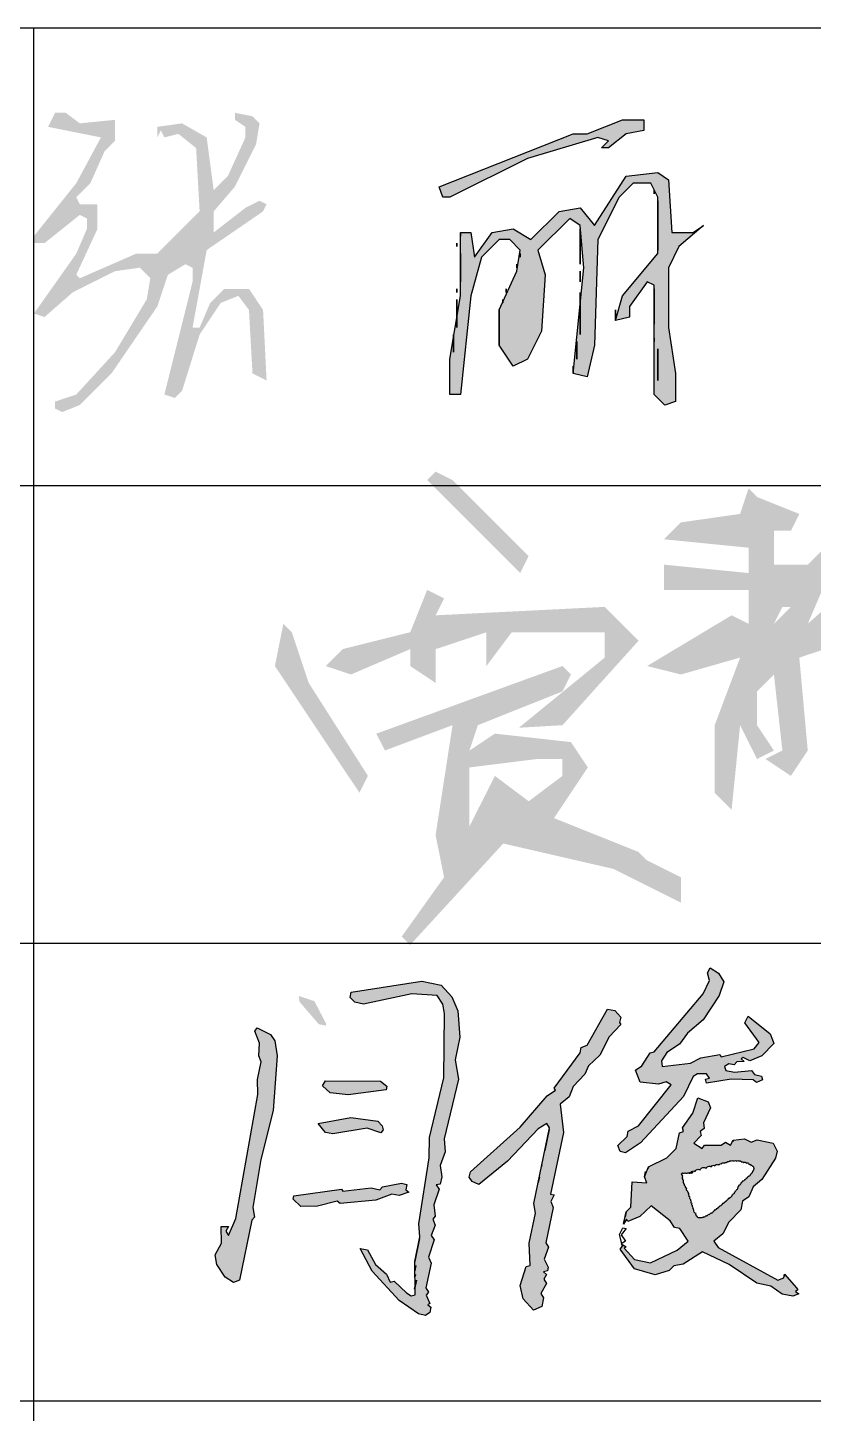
# Model space of a CAD drawing. Extents: x 4689302 to 7068445, y -422737 to 2032183.
# Drawn here: x 4731198 to 4732313, y -318055 to -316087 of the extents above; entities that cross this region are included whole.
import ezdxf

# ---------------------------------------------------------------- set-up
doc = ezdxf.new("R2010")
doc.units = 0
doc.header["$LTSCALE"] = 1000
doc.header["$MEASUREMENT"] = 0
doc.layers.get('0').update_dxf_attribs({"linetype": 'CONTINUOUS'})

msp = doc.modelspace()

# ---------------------------------------------------------------- hatches: boundary and pattern name
at = {"linetype": 'Continuous'}
h = msp.add_hatch(color=0, dxfattribs=at)
h.paths.add_polyline_path([(4731322.2, -316248.1), (4731322.2, -316218.1), (4731272.2, -316223.1), (4731252.2, -316208.1), (4731237.2, -316208.1), (4731227.2, -316228.1), (4731302.2, -316243.1), (4731267.2, -316308.1), (4731207.2, -316383.1), (4731207.2, -316393.1), (4731222.2, -316393.1), (4731272.2, -316353.1), (4731282.2, -316358.1), (4731282.2, -316373.1), (4731267.2, -316408.1), (4731207.2, -316493.1), (4731222.2, -316498.1), (4731262.2, -316463.1), (4731322.2, -316433.1), (4731357.2, -316428.1), (4731372.2, -316443.1), (4731367.2, -316473.1), (4731322.2, -316548.1), (4731267.2, -316608.1), (4731237.2, -316618.1), (4731237.2, -316628.1), (4731247.2, -316633.1), (4731272.2, -316623.1), (4731317.2, -316578.1), (4731382.2, -316483.1), (4731397.2, -316438.1), (4731422.2, -316423.1), (4731432.2, -316428.1), (4731432.2, -316448.1), (4731392.2, -316608.1), (4731407.2, -316613.1), (4731417.2, -316603.1), (4731442.2, -316523.1), (4731472.2, -316478.1), (4731497.2, -316468.1), (4731512.2, -316488.1), (4731517.2, -316578.1), (4731537.2, -316588.1), (4731532.2, -316488.1), (4731512.2, -316458.1), (4731477.2, -316458.1), (4731457.2, -316478.1), (4731442.2, -316513.1), (4731432.2, -316513.1), (4731452.2, -316403.1), (4731532.2, -316348.1), (4731537.2, -316338.1), (4731527.2, -316333.1), (4731507.2, -316343.1), (4731462.2, -316378.1), (4731462.2, -316348.1), (4731492.2, -316313.1), (4731522.2, -316253.1), (4731527.2, -316223.1), (4731517.2, -316213.1), (4731492.2, -316208.1), (4731492.2, -316218.1), (4731507.2, -316228.1), (4731507.2, -316243.1), (4731482.2, -316298.1), (4731462.2, -316318.1), (4731452.2, -316243.1), (4731417.2, -316223.1), (4731382.2, -316228.1), (4731382.2, -316243.1), (4731387.2, -316233.1), (4731392.2, -316243.1), (4731412.2, -316238.1), (4731437.2, -316258.1), (4731442.2, -316348.1), (4731382.2, -316408.1), (4731352.2, -316408.1), (4731272.2, -316443.1), (4731267.2, -316438.1), (4731297.2, -316373.1), (4731297.2, -316338.1), (4731272.2, -316338.1), (4731267.2, -316328.1), (4731287.2, -316308.1), (4731307.2, -316263.1)])
h.paths.add_polyline_path([(4731907.2, -316273.1), (4732007.2, -316243.1), (4732022.2, -316248.1), (4732012.2, -316258.1), (4732022.2, -316258.1), (4732047.2, -316238.1), (4732072.2, -316233.1), (4732072.2, -316218.1), (4732042.2, -316218.1), (4731992.2, -316238.1), (4731972.2, -316238.1), (4731782.2, -316313.1), (4731787.2, -316328.1), (4731797.2, -316328.1)])
h.paths.add_polyline_path([(4731842.2, -316413.1), (4731867.2, -316388.1), (4731882.2, -316388.1), (4731897.2, -316403.1), (4731892.2, -316433.1), (4731867.2, -316488.1), (4731867.2, -316538.1), (4731887.2, -316568.1), (4731907.2, -316558.1), (4731927.2, -316518.1), (4731932.2, -316438.1), (4731922.2, -316403.1), (4731967.2, -316358.1), (4731982.2, -316368.1), (4731987.2, -316428.1), (4731972.2, -316578.1), (4731992.2, -316583.1), (4732002.2, -316538.1), (4732007.2, -316388.1), (4732037.2, -316328.1), (4732057.2, -316308.1), (4732082.2, -316308.1), (4732092.2, -316328.1), (4732092.2, -316408.1), (4732042.2, -316468.1), (4732032.2, -316503.1), (4732052.2, -316498.1), (4732052.2, -316483.1), (4732077.2, -316448.1), (4732087.2, -316453.1), (4732087.2, -316608.1), (4732102.2, -316623.1), (4732117.2, -316618.1), (4732117.2, -316578.1), (4732107.2, -316513.1), (4732107.2, -316428.1), (4732122.2, -316398.1), (4732157.2, -316368.1), (4732142.2, -316378.1), (4732112.2, -316378.1), (4732107.2, -316303.1), (4732092.2, -316293.1), (4732047.2, -316298.1), (4732002.2, -316368.1), (4731982.2, -316343.1), (4731952.2, -316348.1), (4731912.2, -316388.1), (4731887.2, -316373.1), (4731857.2, -316378.1), (4731832.2, -316413.1), (4731827.2, -316378.1), (4731812.2, -316378.1), (4731812.2, -316383.1), (4731812.2, -316468.1), (4731797.2, -316558.1), (4731797.2, -316608.1), (4731812.2, -316608.1), (4731827.2, -316468.1)])
h.paths.add_polyline_path([(4732557.2, -316223.1), (4732592.2, -316213.1), (4732597.2, -316218.1), (4732577.2, -316253.1), (4732587.2, -316248.1), (4732647.2, -316188.1), (4732767.2, -316148.1), (4732772.2, -316138.1), (4732752.2, -316133.1), (4732742.2, -316143.1), (4732707.2, -316148.1), (4732652.2, -316173.1), (4732642.2, -316163.1), (4732662.2, -316123.1), (4732662.2, -316108.1), (4732652.2, -316103.1), (4732617.2, -316183.1), (4732537.2, -316223.1), (4732522.2, -316218.1), (4732512.2, -316173.1), (4732497.2, -316168.1), (4732497.2, -316203.1), (4732507.2, -316233.1), (4732442.2, -316263.1), (4732472.2, -316268.1), (4732482.2, -316258.1), (4732507.2, -316253.1), (4732527.2, -316283.1), (4732562.2, -316293.1), (4732517.2, -316343.1), (4732512.2, -316358.1), (4732397.2, -316463.1), (4732392.2, -316483.1), (4732432.2, -316488.1), (4732482.2, -316463.1), (4732537.2, -316423.1), (4732547.2, -316433.1), (4732547.2, -316463.1), (4732472.2, -316543.1), (4732472.2, -316553.1), (4732502.2, -316543.1), (4732557.2, -316548.1), (4732567.2, -316538.1), (4732567.2, -316468.1), (4732622.2, -316428.1), (4732647.2, -316428.1), (4732657.2, -316438.1), (4732657.2, -316458.1), (4732672.2, -316458.1), (4732682.2, -316438.1), (4732667.2, -316413.1), (4732607.2, -316418.1), (4732582.2, -316438.1), (4732567.2, -316438.1), (4732562.2, -316418.1), (4732607.2, -316388.1), (4732602.2, -316363.1), (4732592.2, -316353.1), (4732592.2, -316378.1), (4732582.2, -316388.1), (4732567.2, -316383.1), (4732567.2, -316348.1), (4732582.2, -316343.1), (4732562.2, -316318.1), (4732572.2, -316308.1), (4732572.2, -316293.1), (4732562.2, -316288.1), (4732567.2, -316273.1), (4732547.2, -316278.1), (4732527.2, -316248.1)])
h.paths.add_polyline_path([(4732747.2, -316293.1), (4732737.2, -316268.1), (4732742.2, -316243.1), (4732727.2, -316228.1), (4732722.2, -316273.1), (4732742.2, -316413.1), (4732737.2, -316463.1), (4732747.2, -316513.1), (4732747.2, -316623.1), (4732737.2, -316633.1), (4732702.2, -316638.1), (4732712.2, -316648.1), (4732762.2, -316648.1), (4732767.2, -316588.1), (4732767.2, -316553.1)])
h = msp.add_hatch(color=0)
h.dxf.hatch_style = 1
h.paths.add_polyline_path([(4731801, -316729.7), (4731777, -316717.7), (4731765, -316729.7), (4731897, -316861.7), (4731909, -316837.7)])
h = msp.add_hatch(color=0)
h.dxf.hatch_style = 1
h.paths.add_polyline_path([(4732293, -316777.7), (4732233, -316753.7), (4732221, -316741.7), (4732209, -316777.7), (4732125, -316789.7), (4732101, -316813.7), (4732221, -316825.7), (4732221, -316861.7), (4732101, -316849.7), (4732101, -316885.7), (4732221, -316885.7), (4732221, -316933.7), (4732197, -316921.7), (4732077, -316993.7), (4732125, -317005.7), (4732209, -316981.7), (4732173, -317077.7), (4732173, -317173.7), (4732197, -317197.7), (4732209, -317077.7), (4732233, -317125.7), (4732257, -317113.7), (4732233, -317077.7), (4732233, -317029.7), (4732257, -317005.7), (4732269, -317113.7), (4732245, -317125.7), (4732281, -317149.7), (4732305, -317113.7), (4732293, -316981.7), (4732365, -316957.7), (4732389, -316981.7), (4732413, -316969.7), (4732341, -317041.7), (4732365, -317065.7), (4732401, -317041.7), (4732413, -317185.7), (4732401, -317209.7), (4732377, -317161.7), (4732365, -317209.7), (4732401, -317257.7), (4732437, -317245.7), (4732437, -317053.7), (4732461, -317053.7), (4732509, -317005.7), (4732557, -316909.7), (4732665, -316885.7), (4732665, -316909.7), (4732629, -316897.7), (4732545, -317041.7), (4732569, -317053.7), (4732605, -316993.7), (4732653, -316957.7), (4732665, -317065.7), (4732713, -317065.7), (4732701, -316957.7), (4732749, -316969.7), (4732773, -316945.7), (4732809, -316945.7), (4732809, -316897.7), (4732761, -316813.7), (4732761, -316909.7), (4732749, -316933.7), (4732701, -316921.7), (4732701, -316873.7), (4732737, -316837.7), (4732725, -316813.7), (4732593, -316873.7), (4732521, -316837.7), (4732485, -316837.7), (4732425, -316873.7), (4732449, -316825.7), (4732377, -316813.7), (4732377, -316777.7), (4732305, -316849.7), (4732257, -316849.7), (4732257, -316801.7), (4732281, -316801.7)])
h.paths.add_polyline_path([(4732269, -316909.7), (4732281, -316909.7), (4732257, -316933.7)], flags=16)
h.paths.add_polyline_path([(4732341, -316849.7), (4732377, -316837.7), (4732413, -316837.7), (4732305, -316933.7)], flags=16)
h.paths.add_polyline_path([(4732401, -316933.7), (4732485, -316873.7), (4732521, -316873.7), (4732521, -316909.7), (4732449, -317029.7), (4732437, -317017.7), (4732473, -316969.7), (4732461, -316921.7)], flags=16)
h = msp.add_hatch(color=0)
h.dxf.hatch_style = 1
h.paths.add_polyline_path([(4731597, -317017.7), (4731573, -316945.7), (4731561, -316933.7), (4731549, -316993.7), (4731669, -317173.7), (4731681, -317149.7)])
h.paths.add_polyline_path([(4731741, -316969.7), (4731741, -316993.7), (4731777, -317017.7), (4731777, -316969.7), (4731849, -316945.7), (4731849, -316993.7), (4731885, -316945.7), (4732017, -316945.7), (4732017, -316981.7), (4731895.2, -317081.3), (4731957, -317077.7), (4732065, -316957.7), (4732017, -316909.7), (4731777, -316921.7), (4731789, -316897.7), (4731765, -316885.7), (4731741, -316945.7), (4731645, -316969.7), (4731621, -316993.7), (4731657, -317005.7)])
h.paths.add_polyline_path([(4731957, -317029.7), (4731969, -317005.7), (4731957, -316993.7), (4731693, -317089.7), (4731705, -317113.7), (4731801, -317077.7), (4731777, -317233.7), (4731789, -317293.7), (4731729, -317377.7), (4731741, -317389.7), (4731873, -317245.7), (4732029, -317281.7), (4732125, -317329.7), (4732125, -317293.7), (4732077, -317269.7), (4732065, -317257.7), (4731945, -317209.7), (4731993, -317137.7), (4731969, -317101.7), (4731861, -317089.7), (4731825, -317113.7), (4731837, -317077.7)])
h.paths.add_polyline_path([(4731825, -317137.7), (4731921, -317125.7), (4731957, -317125.7), (4731957, -317149.7), (4731909, -317185.7), (4731861, -317149.7), (4731825, -317221.7)], flags=16)
h = msp.add_hatch(color=256, dxfattribs=at)
h.paths.add_polyline_path([(4731552.1, -317547.4), (4731548.8, -317525.8), (4731542.8, -317516.7), (4731523.8, -317507.5), (4731520.3, -317512), (4731527.2, -317529.1), (4731526, -317547.2), (4731529.4, -317555.7), (4731524.2, -317580.8), (4731525, -317601.9), (4731493.4, -317778.4), (4731483.1, -317802.4), (4731479.2, -317796.3), (4731483.2, -317789.3), (4731472.7, -317789.7), (4731473, -317813.3), (4731464.3, -317829.8), (4731466.7, -317843.4), (4731478.6, -317861.6), (4731490.1, -317869.2), (4731498.6, -317865.8), (4731516.4, -317780.6), (4731520, -317776.1), (4731517.6, -317762.5), (4731529.2, -317694.3), (4731546.4, -317624.7)])
h.paths.add_polyline_path([(4731605, -317469.5), (4731583, -317462.3), (4731583.9, -317470.4), (4731611.2, -317502.2), (4731621.3, -317504.3), (4731621.8, -317501.8)])
h.paths.add_polyline_path([(4731743.2, -317459.2), (4731779.3, -317461.5), (4731787.2, -317473.6), (4731789.6, -317487.2), (4731788.8, -317578.6), (4731768.5, -317663.3), (4731767.7, -317691.9), (4731753.4, -317785.6), (4731754.7, -317804.2), (4731747.4, -317839.3), (4731748, -317886.5), (4731742.4, -317888), (4731735.5, -317883.9), (4731718, -317867.2), (4731712.5, -317868.6), (4731707.1, -317857), (4731691.6, -317843.3), (4731680.3, -317822.7), (4731670.2, -317820.6), (4731687, -317852.8), (4731725.3, -317894.8), (4731752.8, -317913.7), (4731762.8, -317915.8), (4731768.9, -317911.8), (4731770.4, -317904.3), (4731765.9, -317900.7), (4731769, -317898.7), (4731763.5, -317887.1), (4731767.1, -317882.7), (4731763.1, -317876.6), (4731770.5, -317841.5), (4731767, -317832.9), (4731774.8, -317808.4), (4731770.8, -317802.4), (4731776.5, -317787.8), (4731773, -317779.3), (4731776.6, -317774.8), (4731774.7, -317758.7), (4731781.9, -317736.7), (4731778, -317730.6), (4731783.5, -317729.2), (4731785.6, -317719.1), (4731783.7, -317703.1), (4731790.4, -317683.5), (4731789.1, -317664.9), (4731809.4, -317580.3), (4731804.6, -317553.1), (4731811.4, -317520.5), (4731808.7, -317483.4), (4731799.9, -317463.2), (4731784.9, -317447), (4731757.4, -317441.2), (4731657.3, -317456.9), (4731655.8, -317464.5), (4731662.2, -317471), (4731674.8, -317473.7)])
h.paths.add_polyline_path([(4731698.9, -317583.3), (4731620.6, -317582.6), (4731616.5, -317589.6), (4731627.5, -317599.8), (4731653, -317602.5), (4731706.8, -317595.4), (4731707.9, -317590.4)])
h.paths.add_polyline_path([(4731701.4, -317646.6), (4731694.9, -317640), (4731656.8, -317634.7), (4731610.5, -317643.3), (4731621, -317655.9), (4731631, -317658), (4731679.7, -317649.9), (4731699.3, -317656.6), (4731702.8, -317652.1)])
h.paths.add_polyline_path([(4731715.1, -317743.6), (4731725.1, -317745.7), (4731739.2, -317740.8), (4731734.7, -317737.3), (4731736.3, -317729.8), (4731728.8, -317728.2), (4731701.6, -317733), (4731698.1, -317737.5), (4731685.5, -317734.8), (4731645.3, -317739.5), (4731643.3, -317736.5), (4731576, -317745.9), (4731574.9, -317750.9), (4731585.9, -317761.1), (4731609.5, -317760.8), (4731637.2, -317753.5), (4731641.7, -317757), (4731692.4, -317752)])
h.paths.add_polyline_path([(4731988.7, -317573.3), (4731993.8, -317561.3), (4732010, -317546.4), (4732023.3, -317520.4), (4732040, -317502.9), (4732038, -317499.9), (4732039.6, -317492.4), (4732031.1, -317482.8), (4732021.1, -317480.7), (4731992.1, -317532.2), (4731983.5, -317535.6), (4731981.9, -317543.1), (4731945.3, -317593), (4731947.3, -317596), (4731935.2, -317604), (4731897.2, -317648.3), (4731826.3, -317712), (4731824.7, -317719.5), (4731828.7, -317725.5), (4731838.2, -317730.1), (4731879.2, -317696.9), (4731922.7, -317651), (4731934.9, -317643.1), (4731938.8, -317649.2), (4731916.3, -317756.9), (4731918.7, -317770.5), (4731909.8, -317813.1), (4731911, -317844.7), (4731905.5, -317846.2), (4731897.2, -317873.2), (4731901.1, -317892.4), (4731916, -317908.5), (4731927.6, -317903.1), (4731930.2, -317890.6), (4731926.2, -317884.5), (4731934.4, -317870.6), (4731930.4, -317864.5), (4731934.5, -317857.5), (4731930, -317853.9), (4731935.6, -317852.5), (4731936.6, -317847.5), (4731931.2, -317835.9), (4731937.4, -317818.9), (4731933.4, -317812.8), (4731943.9, -317762.7), (4731940.4, -317754.1), (4731945, -317744.6), (4731940, -317743.6), (4731958.3, -317655.9), (4731953.7, -317615.7), (4731966.3, -317605.2), (4731972, -317590.7)])
h.paths.add_polyline_path([(4732134.3, -317514.8), (4732156.6, -317495.9), (4732179.4, -317461.5), (4732186.1, -317442), (4732178.2, -317429.8), (4732166.7, -317422.2), (4732162.7, -317429.2), (4732165.6, -317440.3), (4732156.4, -317459.3), (4732086.9, -317541.5), (4732081.3, -317543), (4732069.6, -317561.4), (4732060.5, -317567.4), (4732067.4, -317584.5), (4732093, -317587.3), (4732104.1, -317584.3), (4732111.1, -317588.4), (4732064.9, -317646.8), (4732050.2, -317654.2), (4732048.7, -317661.7), (4732035.5, -317674.6), (4732038.9, -317683.2), (4732046.5, -317684.8), (4732067.7, -317670.9), (4732128.5, -317605.1), (4732142.3, -317576.6), (4732148.4, -317572.7), (4732161.4, -317572.8), (4732165.4, -317578.8), (4732159.8, -317580.3), (4732161.3, -317585.8), (4732196.5, -317580.1), (4732227.6, -317581.4), (4732232.1, -317584.9), (4732240.7, -317581.5), (4732239.2, -317576), (4732229.2, -317573.9), (4732225.2, -317567.8), (4732201.1, -317570.6), (4732188.6, -317568), (4732187.1, -317562.5), (4732193.2, -317558.5), (4732200.7, -317560.1), (4732204.2, -317555.6), (4732214.8, -317555.2), (4732210.3, -317551.6), (4732213.3, -317549.6), (4732222.8, -317554.2), (4732240, -317547.4), (4732256.7, -317529.9), (4732255.2, -317524.4), (4732251.8, -317515.8), (4732220.4, -317491), (4732215.8, -317500.5), (4732236.1, -317528.2), (4732229, -317537.2), (4732182.2, -317548.4), (4732180.2, -317545.3), (4732153.1, -317550.1), (4732138.4, -317557.5), (4732098.2, -317562.2), (4732097.3, -317554.2), (4732104.9, -317542.7), (4732123.1, -317530.8)])
h.paths.add_polyline_path([(4732157.3, -317642.5), (4732167, -317621), (4732163.6, -317612.5), (4732149.1, -317606.8), (4732141.8, -317628.8), (4732127.1, -317649.3), (4732128.6, -317654.8), (4732123, -317656.3), (4732118.3, -317678.9), (4732105.1, -317691.8), (4732078.9, -317704.6), (4732073.3, -317719.1), (4732076.7, -317727.7), (4732056.1, -317726), (4732053.8, -317762.1), (4732047.2, -317768.6), (4732045.7, -317776.1), (4732043.6, -317786.1), (4732047.7, -317779.2), (4732049.6, -317782.2), (4732066.8, -317775.3), (4732083, -317760.4), (4732109.9, -317781.7), (4732115.8, -317790.8), (4732123.4, -317792.4), (4732135.2, -317810.5), (4732119.6, -317823), (4732081.8, -317841.2), (4732059.2, -317836.5), (4732044.3, -317820.3), (4732047.3, -317818.3), (4732041.7, -317815.1), (4732042.3, -317817.3), (4732038.7, -317821.8), (4732059.1, -317849.5), (4732088.6, -317858.3), (4732108.3, -317852), (4732114.9, -317845.5), (4732128.4, -317843.1), (4732155.7, -317825.3), (4732193.7, -317843.7), (4732232.6, -317870.1), (4732252.7, -317874.3), (4732268.6, -317885.5), (4732283.7, -317888.6), (4732292.2, -317885.2), (4732287.8, -317881.7), (4732290.8, -317879.7), (4732288.8, -317876.6), (4732271.9, -317857.4), (4732271.4, -317859.9), (4732270.9, -317862.4), (4732262.3, -317865.9), (4732177.8, -317819.4), (4732171.9, -317810.4), (4732184.5, -317799.9), (4732193.2, -317783.4), (4732209.9, -317766), (4732212.6, -317753.5), (4732221.6, -317747.5), (4732227.3, -317733), (4732239.9, -317722.6), (4732259.3, -317692.6), (4732261.4, -317682.6), (4732255.9, -317671), (4732233.4, -317666.3), (4732224.8, -317669.7), (4732215.3, -317665.1), (4732199.2, -317667), (4732195.2, -317674), (4732188.2, -317669.9), (4732182.1, -317673.9), (4732158.5, -317674.2), (4732155, -317678.7), (4732143.5, -317671), (4732153.6, -317660.1), (4732152.2, -317654.5), (4732158.2, -317650.6)])
h.paths.add_polyline_path([(4732160.9, -317707.1, -0.520567), (4732167.9, -317704.9, -0.520567), (4732173.3, -317703.3, -0.520567), (4732177.7, -317702.2, -0.520567), (4732179.8, -317701.7, -0.520567), (4732182.6, -317700.6, -0.520567), (4732186.3, -317699.5, -0.520567), (4732189.1, -317699, -0.520567), (4732190.7, -317698.4, -0.520567), (4732193.4, -317697.3, -0.520567), (4732195.6, -317696.8, -0.520567), (4732198.8, -317696.8, -0.520567), (4732201, -317696.8, -0.520567), (4732204.2, -317696.8, -0.520567), (4732207.5, -317696.8, -0.520567), (4732209.6, -317696.8, -0.520567), (4732210.7, -317697.9, -0.520567), (4732214, -317699, -0.520567), (4732217.8, -317699.5, -0.520567), (4732221.6, -317701.1, -0.520567), (4732223.2, -317701.7, -0.520567), (4732224.3, -317702.8, -0.520567), (4732226.5, -317703.8, -0.520567), (4732228.1, -317705.5, -0.520567), (4732228.1, -317708.2, -0.520567), (4732227, -317710.3, -0.520567), (4732225.9, -317712, -0.520567), (4732224.8, -317714.1, -0.520567), (4732223.2, -317715.8, -0.520567), (4732221, -317717.9, -0.520567), (4732218.9, -317719.5, -0.520567), (4732217.2, -317721.2, -0.520567), (4732215.1, -317723.3, -0.520567), (4732212.4, -317725, -0.520567), (4732211.3, -317726, -0.520567), (4732210.2, -317727.7, -0.520567), (4732208.6, -317729.8, -0.520567), (4732206.9, -317731.5, -0.520567), (4732205.3, -317733.6, -0.520567), (4732203.7, -317737.4, -0.520567), (4732201.5, -317739.6, -0.520567), (4732200.4, -317741.7, -0.520567), (4732198.3, -317743.9, -0.520567), (4732197.2, -317745, -0.520567), (4732196.1, -317747.2, -0.520567), (4732193.9, -317748.8, -0.520567), (4732192.3, -317749.9, -0.520567), (4732191.2, -317751, -0.520567), (4732189.6, -317752.6, -0.520567), (4732188, -317754.2, -0.520567), (4732186.3, -317755.3, -0.520567), (4732184.7, -317756.4, -0.520567), (4732183.6, -317757.5, -0.520567), (4732182, -317759.1, -0.520567), (4732179.8, -317760.7, -0.520567), (4732178.2, -317762.3, -0.520567), (4732176.6, -317763.4, -0.520567), (4732175, -317764.5, -0.520567), (4732172.8, -317766.1, -0.520567), (4732171.7, -317767.2, -0.520567), (4732170.6, -317768.3, -0.520567), (4732167.9, -317770.5, -0.520567), (4732166.3, -317771, -0.520567), (4732163.6, -317772.6, -0.520567), (4732161.4, -317774.2, -0.520567), (4732159.8, -317774.8, -0.520567), (4732157.6, -317775.9, -0.520567), (4732155.5, -317776.4, -0.520567), (4732153.8, -317777, -0.520567), (4732152.2, -317777, -0.520567), (4732150.6, -317777, -0.520567), (4732148.4, -317775.3, -0.520567), (4732146.8, -317771, -0.520567), (4732143.5, -317765.6, -0.520567), (4732142.4, -317762.9, -0.520567), (4732141.9, -317760.2, -0.520567), (4732140.8, -317756.9, -0.520567), (4732139.7, -317755.3, -0.520567), (4732139.7, -317753.7, -0.520567), (4732139.2, -317751.5, -0.520567), (4732138.1, -317747.7, -0.520567), (4732136.5, -317745.5, -0.520567), (4732136.5, -317743.4, -0.520567), (4732135.9, -317741.7, -0.520567), (4732134.9, -317739.6, -0.520567), (4732133.2, -317735.3, -0.520567), (4732131.6, -317732.5, -0.520567), (4732130.5, -317729.8, -0.520567), (4732129.4, -317728.2, -0.520567), (4732128.9, -317725.5, -0.520567), (4732128.9, -317723.9, -0.520567), (4732127.8, -317722.3, -0.520567), (4732127.8, -317720.6, -0.520567), (4732127.8, -317719, -0.520567), (4732127.8, -317717.4, -0.520567), (4732126.7, -317715.8, -0.520567), (4732126.2, -317714.1, -0.520567), (4732128.4, -317714.1, -0.520567), (4732130, -317714.1, -0.520567), (4732132.1, -317714.1, -0.520567), (4732133.8, -317714.1, -0.435193), (4732136.7, -317713.7, -0.455955), (4732139.7, -317713, -0.520567), (4732145.2, -317711.4, -0.520567), (4732152.2, -317709.3, -0.520567)], flags=16)
h.paths.add_polyline_path([(4732525.6, -317607.1), (4732487.6, -317588.7), (4732481.2, -317582.1), (4732473.1, -317583), (4732466.6, -317576.4), (4732449.1, -317572.8), (4732454.9, -317594.9), (4732484, -317606.2), (4732490.4, -317612.8), (4732489.4, -317617.8), (4732511.9, -317622.5), (4732527.1, -317612.6)])
h.paths.add_polyline_path([(4732441.3, -317660.1), (4732424.3, -317653.9), (4732405.7, -317655.2), (4732413.1, -317669.9), (4732445.2, -317679.2), (4732447, -317695.3), (4732453.5, -317701.8), (4732462.2, -317685.4)])
h.paths.add_polyline_path([(4732482.6, -317762.9), (4732481.1, -317757.3), (4732490.2, -317751.4), (4732486.3, -317745.3), (4732494.3, -317744.4), (4732492.8, -317738.8), (4732498.4, -317737.4), (4732498.9, -317734.9), (4732489.9, -317727.8), (4732489.4, -317730.3), (4732488.9, -317732.8), (4732480.3, -317736.2), (4732450.4, -317766.6), (4732445.8, -317776.1), (4732430.2, -317788.5), (4732425.6, -317798), (4732390.2, -317816.8), (4732388.7, -317824.3), (4732392.6, -317830.4), (4732407.1, -317836), (4732430.3, -317825.2), (4732461.8, -317787.3), (4732459.8, -317784.2), (4732468.9, -317778.3), (4732467.4, -317772.8)])
h.paths.add_polyline_path([(4732619.8, -317569.2), (4732640, -317560.4), (4732693.8, -317553.3), (4732708.8, -317556.5), (4732732.9, -317553.7), (4732736.9, -317559.7), (4732739, -317549.7), (4732755.5, -317558.4), (4732764.1, -317554.9), (4732765.1, -317549.9), (4732747.2, -317535.7), (4732749.1, -317538.7), (4732743.1, -317542.7), (4732731.6, -317535.1), (4732700.5, -317533.8), (4732696.9, -317538.3), (4732674.4, -317533.6), (4732660.8, -317536), (4732656.8, -317529.9), (4732672.6, -317504.4), (4732677.3, -317481.9), (4732671.9, -317470.3), (4732657.9, -317462.1), (4732654.4, -317466.6), (4732651.6, -317492.2), (4732625.2, -317531.1), (4732619.7, -317532.6), (4732618.1, -317540.1), (4732575.3, -317557.3), (4732574.7, -317559.8), (4732573.2, -317567.3), (4732579.1, -317576.4), (4732546.2, -317608.8), (4732544.1, -317618.8), (4732536.1, -317619.7), (4732531.5, -317629.2), (4732540.9, -317633.8), (4732545, -317626.8), (4732550, -317627.9), (4732554.1, -317620.9), (4732559.1, -317621.9), (4732557.7, -317616.4), (4732580.9, -317605.6), (4732585.5, -317596.1), (4732603.1, -317586.7)])

# ---------------------------------------------------------------- linework, layer by layer
for p, q in [((4729707.2, -316087.3), (4740707.2, -316087.3)), ((4731207.2, -319337.3), (4731207.2, -316087.3)), ((4729707.2, -316737.3), (4735207.2, -316737.3)), ((4729707.2, -317387.3), (4735207.2, -317387.3)), ((4729707.2, -318037.3), (4735207.2, -318037.3))]:
    msp.add_line(p, q)
at = {"color": 0, "linetype": 'Continuous'}
for points in [[(4732072.2, -316218.1), (4732072.2, -316233.1), (4732047.2, -316238.1), (4732022.2, -316258.1), (4732012.2, -316258.1), (4732022.2, -316248.1), (4732007.2, -316243.1), (4731907.2, -316273.1), (4731797.2, -316328.1), (4731787.2, -316328.1), (4731782.2, -316313.1), (4731972.2, -316238.1), (4731992.2, -316238.1), (4732042.2, -316218.1), (4732072.2, -316218.1)], [(4732142.2, -316378.1), (4732157.2, -316368.1), (4732122.2, -316398.1), (4732107.2, -316428.1), (4732107.2, -316513.1), (4732117.2, -316578.1), (4732117.2, -316618.1), (4732102.2, -316623.1), (4732087.2, -316608.1), (4732087.2, -316453.1), (4732077.2, -316448.1), (4732052.2, -316483.1), (4732052.2, -316498.1), (4732032.2, -316503.1), (4732042.2, -316468.1), (4732092.2, -316408.1), (4732092.2, -316328.1), (4732082.2, -316308.1), (4732057.2, -316308.1), (4732037.2, -316328.1), (4732007.2, -316388.1), (4732002.2, -316538.1), (4731992.2, -316583.1), (4731972.2, -316578.1), (4731987.2, -316428.1), (4731982.2, -316368.1), (4731967.2, -316358.1), (4731922.2, -316403.1), (4731932.2, -316438.1), (4731927.2, -316518.1), (4731907.2, -316558.1), (4731887.2, -316568.1), (4731867.2, -316538.1), (4731867.2, -316488.1), (4731892.2, -316433.1), (4731897.2, -316403.1), (4731882.2, -316388.1), (4731867.2, -316388.1), (4731842.2, -316413.1), (4731827.2, -316468.1), (4731812.2, -316608.1), (4731797.2, -316608.1), (4731797.2, -316558.1), (4731812.2, -316468.1), (4731812.2, -316378.1), (4731827.2, -316378.1), (4731832.2, -316413.1), (4731857.2, -316378.1), (4731887.2, -316373.1), (4731912.2, -316388.1), (4731952.2, -316348.1), (4731982.2, -316343.1), (4732002.2, -316368.1), (4732047.2, -316298.1), (4732092.2, -316293.1), (4732107.2, -316303.1), (4732112.2, -316378.1), (4732142.2, -316378.1)], [(4732087.2, -316318.1), (4732087.2, -316323.1), (4732087.2, -316318.1)], [(4732092.2, -316333.1), (4732092.2, -316403.1), (4732092.2, -316333.1)], [(4731812.2, -316378.1), (4731812.2, -316383.1), (4731812.2, -316378.1)], [(4731982.2, -316373.1), (4731982.2, -316423.1), (4731982.2, -316373.1)], [(4731807.2, -316393.1), (4731807.2, -316398.1), (4731807.2, -316393.1)], [(4731812.2, -316408.1), (4731812.2, -316448.1), (4731812.2, -316408.1)], [(4731892.2, -316423.1), (4731892.2, -316428.1), (4731892.2, -316423.1)], [(4731897.2, -316408.1), (4731897.2, -316413.1), (4731897.2, -316408.1)], [(4731982.2, -316433.1), (4731982.2, -316448.1), (4731982.2, -316433.1)], [(4731807.2, -316458.1), (4731807.2, -316463.1), (4731807.2, -316458.1)], [(4731877.2, -316458.1), (4731877.2, -316463.1), (4731877.2, -316458.1)], [(4731982.2, -316463.1), (4731982.2, -316523.1), (4731982.2, -316463.1)], [(4732087.2, -316458.1), (4732087.2, -316508.1), (4732087.2, -316458.1)], [(4731807.2, -316473.1), (4731807.2, -316513.1), (4731807.2, -316473.1)], [(4731872.2, -316473.1), (4731872.2, -316478.1), (4731872.2, -316473.1)], [(4731867.2, -316488.1), (4731867.2, -316538.1), (4731867.2, -316488.1)], [(4732032.2, -316488.1), (4732032.2, -316503.1), (4732032.2, -316488.1)], [(4731802.2, -316523.1), (4731802.2, -316548.1), (4731802.2, -316523.1)], [(4731977.2, -316533.1), (4731977.2, -316558.1), (4731977.2, -316533.1)], [(4732087.2, -316528.1), (4732087.2, -316533.1), (4732087.2, -316528.1)], [(4732092.2, -316543.1), (4732092.2, -316588.1), (4732092.2, -316543.1)], [(4731972.2, -316568.1), (4731972.2, -316578.1), (4731972.2, -316568.1)]]:
    msp.add_lwpolyline(points, dxfattribs=at)
at = {"linetype": 'Continuous'}
for points in [[(4732255.2, -317524.4), (4732256.7, -317529.9), (4732240, -317547.4), (4732222.8, -317554.2), (4732213.3, -317549.6), (4732210.3, -317551.6), (4732214.8, -317555.2), (4732204.2, -317555.6), (4732200.7, -317560.1), (4732193.2, -317558.5), (4732187.1, -317562.5), (4732188.6, -317568), (4732201.1, -317570.6), (4732225.2, -317567.8), (4732229.2, -317573.9), (4732239.2, -317576), (4732240.7, -317581.5), (4732232.1, -317584.9), (4732227.6, -317581.4), (4732196.5, -317580.1), (4732161.3, -317585.8), (4732159.8, -317580.3), (4732165.4, -317578.8), (4732161.4, -317572.8), (4732148.4, -317572.7), (4732142.3, -317576.6), (4732128.5, -317605.1), (4732067.7, -317670.9), (4732046.5, -317684.8), (4732038.9, -317683.2), (4732035.5, -317674.6), (4732048.7, -317661.7), (4732050.2, -317654.2), (4732064.9, -317646.8), (4732111.1, -317588.4), (4732104.1, -317584.3), (4732093, -317587.3), (4732067.4, -317584.5), (4732060.5, -317567.4), (4732069.6, -317561.4), (4732081.3, -317543), (4732086.9, -317541.5), (4732156.4, -317459.3), (4732165.6, -317440.3), (4732162.7, -317429.2), (4732166.7, -317422.2), (4732178.2, -317429.8), (4732186.1, -317442), (4732179.4, -317461.5), (4732156.6, -317495.9), (4732134.3, -317514.8), (4732123.1, -317530.8), (4732104.9, -317542.7), (4732097.3, -317554.2), (4732098.2, -317562.2), (4732138.4, -317557.5), (4732153.1, -317550.1), (4732180.2, -317545.3), (4732182.2, -317548.4), (4732229, -317537.2), (4732236.1, -317528.2), (4732215.8, -317500.5), (4732220.4, -317491), (4732251.8, -317515.8), (4732255.2, -317524.4)], [(4731770.4, -317904.3), (4731768.9, -317911.8), (4731762.8, -317915.8), (4731752.8, -317913.7), (4731725.3, -317894.8), (4731687, -317852.8), (4731670.2, -317820.6), (4731680.3, -317822.7), (4731691.6, -317843.3), (4731707.1, -317857), (4731712.5, -317868.6), (4731718, -317867.2), (4731735.5, -317883.9), (4731742.4, -317888), (4731748, -317886.5), (4731747.4, -317839.3), (4731754.7, -317804.2), (4731753.4, -317785.6), (4731767.7, -317691.9), (4731768.5, -317663.3), (4731788.8, -317578.6), (4731789.6, -317487.2), (4731787.2, -317473.6), (4731779.3, -317461.5), (4731743.2, -317459.2), (4731674.8, -317473.7), (4731662.2, -317471), (4731655.8, -317464.5), (4731657.3, -317456.9), (4731757.4, -317441.2), (4731784.9, -317447), (4731799.9, -317463.2), (4731808.7, -317483.4), (4731811.4, -317520.5), (4731804.6, -317553.1), (4731809.4, -317580.3), (4731789.1, -317664.9), (4731790.4, -317683.5), (4731783.7, -317703.1), (4731785.6, -317719.1), (4731783.5, -317729.2), (4731778, -317730.6), (4731781.9, -317736.7), (4731774.7, -317758.7), (4731776.6, -317774.8), (4731773, -317779.3), (4731776.5, -317787.8), (4731770.8, -317802.4), (4731774.8, -317808.4), (4731767, -317832.9), (4731770.5, -317841.5), (4731763.1, -317876.6), (4731767.1, -317882.7), (4731763.5, -317887.1), (4731769, -317898.7), (4731765.9, -317900.7), (4731770.4, -317904.3)], [(4732039.6, -317492.4), (4732038, -317499.9), (4732040, -317502.9), (4732023.3, -317520.4), (4732010, -317546.4), (4731993.8, -317561.3), (4731988.7, -317573.3), (4731972, -317590.7), (4731966.3, -317605.2), (4731953.7, -317615.7), (4731958.3, -317655.9), (4731940, -317743.6), (4731945, -317744.6), (4731940.4, -317754.1), (4731943.9, -317762.7), (4731933.4, -317812.8), (4731937.4, -317818.9), (4731931.2, -317835.9), (4731936.6, -317847.5), (4731935.6, -317852.5), (4731930, -317853.9), (4731934.5, -317857.5), (4731930.4, -317864.5), (4731934.4, -317870.6), (4731926.2, -317884.5), (4731930.2, -317890.6), (4731927.6, -317903.1), (4731916, -317908.5), (4731901.1, -317892.4), (4731897.2, -317873.2), (4731905.5, -317846.2), (4731911, -317844.7), (4731909.8, -317813.1), (4731918.7, -317770.5), (4731916.3, -317756.9), (4731938.8, -317649.2), (4731934.9, -317643.1), (4731922.7, -317651), (4731879.2, -317696.9), (4731838.2, -317730.1), (4731828.7, -317725.5), (4731824.7, -317719.5), (4731826.3, -317712), (4731897.2, -317648.3), (4731935.2, -317604), (4731947.3, -317596), (4731945.3, -317593), (4731981.9, -317543.1), (4731983.5, -317535.6), (4731992.1, -317532.2), (4732021.1, -317480.7), (4732031.1, -317482.8), (4732039.6, -317492.4)], [(4731520, -317776.1), (4731516.4, -317780.6), (4731498.6, -317865.8), (4731490.1, -317869.2), (4731478.6, -317861.6), (4731466.7, -317843.4), (4731464.3, -317829.8), (4731473, -317813.3), (4731472.7, -317789.7), (4731483.2, -317789.3), (4731479.2, -317796.3), (4731483.1, -317802.4), (4731493.4, -317778.4), (4731525, -317601.9), (4731524.2, -317580.8), (4731529.4, -317555.7), (4731526, -317547.2), (4731527.2, -317529.1), (4731520.3, -317512), (4731523.8, -317507.5), (4731542.8, -317516.7), (4731548.8, -317525.8), (4731552.1, -317547.4), (4731546.4, -317624.7), (4731529.2, -317694.3), (4731517.6, -317762.5), (4731520, -317776.1)], [(4731707.9, -317590.4), (4731706.8, -317595.4), (4731653, -317602.5), (4731627.5, -317599.8), (4731616.5, -317589.6), (4731620.6, -317582.6), (4731698.9, -317583.3), (4731707.9, -317590.4)], [(4732288.8, -317876.6), (4732290.8, -317879.7), (4732287.8, -317881.7), (4732292.2, -317885.2), (4732283.7, -317888.6), (4732268.6, -317885.5), (4732252.7, -317874.3), (4732232.6, -317870.1), (4732193.7, -317843.7), (4732155.7, -317825.3), (4732128.4, -317843.1), (4732114.9, -317845.5), (4732108.3, -317852), (4732088.6, -317858.3), (4732059.1, -317849.5), (4732038.7, -317821.8), (4732042.3, -317817.3), (4732037.9, -317800.7), (4732042.5, -317791.2), (4732047.5, -317792.2), (4732040.4, -317801.2), (4732046.4, -317810.3), (4732040.3, -317814.2), (4732047.3, -317818.3), (4732044.3, -317820.3), (4732059.2, -317836.5), (4732081.8, -317841.2), (4732119.6, -317823), (4732135.2, -317810.5), (4732123.4, -317792.4), (4732115.8, -317790.8), (4732109.9, -317781.7), (4732083, -317760.4), (4732066.8, -317775.3), (4732049.6, -317782.2), (4732047.7, -317779.2), (4732043.6, -317786.1), (4732047.2, -317768.6), (4732053.8, -317762.1), (4732056.1, -317726), (4732076.7, -317727.7), (4732073.3, -317719.1), (4732078.9, -317704.6), (4732105.1, -317691.8), (4732118.3, -317678.9), (4732123, -317656.3), (4732128.6, -317654.8), (4732127.1, -317649.3), (4732141.8, -317628.8), (4732149.1, -317606.8), (4732163.6, -317612.5), (4732167, -317621), (4732157.3, -317642.5), (4732158.2, -317650.6), (4732152.2, -317654.5), (4732153.6, -317660.1), (4732143.5, -317671), (4732155, -317678.7), (4732158.5, -317674.2), (4732182.1, -317673.9), (4732188.2, -317669.9), (4732195.2, -317674), (4732199.2, -317667), (4732215.3, -317665.1), (4732224.8, -317669.7), (4732233.4, -317666.3), (4732255.9, -317671), (4732261.4, -317682.6), (4732259.3, -317692.6), (4732239.9, -317722.6), (4732227.3, -317733), (4732221.6, -317747.5), (4732212.6, -317753.5), (4732209.9, -317766), (4732193.2, -317783.4), (4732184.5, -317799.9), (4732171.9, -317810.4), (4732177.8, -317819.4), (4732262.3, -317865.9), (4732270.9, -317862.4), (4732271.9, -317857.4), (4732288.8, -317876.6)], [(4731701.4, -317646.6), (4731702.8, -317652.1), (4731699.3, -317656.6), (4731679.7, -317649.9), (4731631, -317658), (4731621, -317655.9), (4731610.5, -317643.3), (4731656.8, -317634.7), (4731694.9, -317640), (4731701.4, -317646.6)], [(4731938.3, -317651.7), (4731932, -317681.7), (4731938.3, -317651.7)], [(4732199.2, -317667), (4732198.7, -317669.5), (4732199.2, -317667)], [(4731927.8, -317701.8), (4731927.3, -317704.3), (4731927.8, -317701.8)], [(4731924.2, -317719.3), (4731922.6, -317726.9), (4731924.2, -317719.3)], [(4732074.8, -317711.6), (4732073.3, -317719.1), (4732074.8, -317711.6)], [(4732078.9, -317704.6), (4732078.4, -317707.1), (4732078.9, -317704.6)], [(4731734.7, -317737.3), (4731739.2, -317740.8), (4731725.1, -317745.7), (4731715.1, -317743.6), (4731692.4, -317752), (4731641.7, -317757), (4731637.2, -317753.5), (4731609.5, -317760.8), (4731585.9, -317761.1), (4731574.9, -317750.9), (4731576, -317745.9), (4731643.3, -317736.5), (4731645.3, -317739.5), (4731685.5, -317734.8), (4731698.1, -317737.5), (4731701.6, -317733), (4731728.8, -317728.2), (4731736.3, -317729.8), (4731734.7, -317737.3)], [(4732044.6, -317781.1), (4732043.6, -317786.1), (4732044.6, -317781.1)], [(4732047.2, -317768.6), (4732045.7, -317776.1), (4732047.2, -317768.6)], [(4731754.2, -317806.7), (4731747.4, -317839.3), (4731754.2, -317806.7)], [(4731748.8, -317844.8), (4731747.3, -317852.4), (4731748.8, -317844.8)], [(4731748.7, -317857.9), (4731748.2, -317860.4), (4731748.7, -317857.9)], [(4732271.9, -317857.4), (4732271.4, -317859.9), (4732271.9, -317857.4)], [(4731749.7, -317865.9), (4731747, -317878.5), (4731749.7, -317865.9)]]:
    msp.add_lwpolyline(points, dxfattribs=at)
msp.add_lwpolyline([(4732136.5, -317714.1, -0.520567), (4732139.7, -317713, -0.520567), (4732139.7, -317713, -0.520567), (4732145.2, -317711.4, -0.520567), (4732145.2, -317711.4, -0.520567), (4732152.2, -317709.3, -0.520567), (4732152.2, -317709.3, -0.520567), (4732160.9, -317707.1, -0.520567), (4732160.9, -317707.1, -0.520567), (4732167.9, -317704.9, -0.520567), (4732167.9, -317704.9, -0.520567), (4732173.3, -317703.3, -0.520567), (4732173.3, -317703.3, -0.520567), (4732177.7, -317702.2, -0.520567), (4732177.7, -317702.2, -0.520567), (4732179.8, -317701.7, -0.520567), (4732179.8, -317701.7, -0.520567), (4732182.6, -317700.6, -0.520567), (4732182.6, -317700.6, -0.520567), (4732186.3, -317699.5, -0.520567), (4732186.3, -317699.5, -0.520567), (4732189.1, -317699, -0.520567), (4732189.1, -317699, -0.520567), (4732190.7, -317698.4, -0.520567), (4732190.7, -317698.4, -0.520567), (4732193.4, -317697.3, -0.520567), (4732193.4, -317697.3, -0.520567), (4732195.6, -317696.8, -0.520567), (4732195.6, -317696.8, -0.520567), (4732198.8, -317696.8, -0.520567), (4732198.8, -317696.8, -0.520567), (4732201, -317696.8, -0.520567), (4732201, -317696.8, -0.520567), (4732204.2, -317696.8, -0.520567), (4732204.2, -317696.8, -0.520567), (4732207.5, -317696.8, -0.520567), (4732207.5, -317696.8, -0.520567), (4732209.6, -317696.8, -0.520567), (4732209.6, -317696.8, -0.520567), (4732210.7, -317697.9, -0.520567), (4732210.7, -317697.9, -0.520567), (4732214, -317699, -0.520567), (4732214, -317699, -0.520567), (4732217.8, -317699.5, -0.520567), (4732217.8, -317699.5, -0.520567), (4732221.6, -317701.1, -0.520567), (4732221.6, -317701.1, -0.520567), (4732223.2, -317701.7, -0.520567), (4732223.2, -317701.7, -0.520567), (4732224.3, -317702.8, -0.520567), (4732224.3, -317702.8, -0.520567), (4732226.5, -317703.8, -0.520567), (4732226.5, -317703.8, -0.520567), (4732228.1, -317705.5, -0.520567), (4732228.1, -317705.5, -0.520567), (4732228.1, -317708.2, -0.520567), (4732228.1, -317708.2, -0.520567), (4732227, -317710.3, -0.520567), (4732227, -317710.3, -0.520567), (4732225.9, -317712, -0.520567), (4732225.9, -317712, -0.520567), (4732224.8, -317714.1, -0.520567), (4732224.8, -317714.1, -0.520567), (4732223.2, -317715.8, -0.520567), (4732223.2, -317715.8, -0.520567), (4732221, -317717.9, -0.520567), (4732221, -317717.9, -0.520567), (4732218.9, -317719.5, -0.520567), (4732218.9, -317719.5, -0.520567), (4732217.2, -317721.2, -0.520567), (4732217.2, -317721.2, -0.520567), (4732215.1, -317723.3, -0.520567), (4732215.1, -317723.3, -0.520567), (4732212.4, -317725, -0.520567), (4732212.4, -317725, -0.520567), (4732211.3, -317726, -0.520567), (4732211.3, -317726, -0.520567), (4732210.2, -317727.7, -0.520567), (4732210.2, -317727.7, -0.520567), (4732208.6, -317729.8, -0.520567), (4732208.6, -317729.8, -0.520567), (4732206.9, -317731.5, -0.520567), (4732206.9, -317731.5, -0.520567), (4732205.3, -317733.6, -0.520567), (4732205.3, -317733.6, -0.520567), (4732203.7, -317737.4, -0.520567), (4732203.7, -317737.4, -0.520567), (4732201.5, -317739.6, -0.520567), (4732201.5, -317739.6, -0.520567), (4732200.4, -317741.7, -0.520567), (4732200.4, -317741.7, -0.520567), (4732198.3, -317743.9, -0.520567), (4732198.3, -317743.9, -0.520567), (4732197.2, -317745, -0.520567), (4732197.2, -317745, -0.520567), (4732196.1, -317747.2, -0.520567), (4732196.1, -317747.2, -0.520567), (4732193.9, -317748.8, -0.520567), (4732193.9, -317748.8, -0.520567), (4732192.3, -317749.9, -0.520567), (4732192.3, -317749.9, -0.520567), (4732191.2, -317751, -0.520567), (4732191.2, -317751, -0.520567), (4732189.6, -317752.6, -0.520567), (4732189.6, -317752.6, -0.520567), (4732188, -317754.2, -0.520567), (4732188, -317754.2, -0.520567), (4732186.3, -317755.3, -0.520567), (4732186.3, -317755.3, -0.520567), (4732184.7, -317756.4, -0.520567), (4732184.7, -317756.4, -0.520567), (4732183.6, -317757.5, -0.520567), (4732183.6, -317757.5, -0.520567), (4732182, -317759.1, -0.520567), (4732182, -317759.1, -0.520567), (4732179.8, -317760.7, -0.520567), (4732179.8, -317760.7, -0.520567), (4732178.2, -317762.3, -0.520567), (4732178.2, -317762.3, -0.520567), (4732176.6, -317763.4, -0.520567), (4732176.6, -317763.4, -0.520567), (4732175, -317764.5, -0.520567), (4732175, -317764.5, -0.520567), (4732172.8, -317766.1, -0.520567), (4732172.8, -317766.1, -0.520567), (4732171.7, -317767.2, -0.520567), (4732171.7, -317767.2, -0.520567), (4732170.6, -317768.3, -0.520567), (4732170.6, -317768.3, -0.520567), (4732167.9, -317770.5, -0.520567), (4732167.9, -317770.5, -0.520567), (4732166.3, -317771, -0.520567), (4732166.3, -317771, -0.520567), (4732163.6, -317772.6, -0.520567), (4732163.6, -317772.6, -0.520567), (4732161.4, -317774.2, -0.520567), (4732161.4, -317774.2, -0.520567), (4732159.8, -317774.8, -0.520567), (4732159.8, -317774.8, -0.520567), (4732157.6, -317775.9, -0.520567), (4732157.6, -317775.9, -0.520567), (4732155.5, -317776.4, -0.520567), (4732155.5, -317776.4, -0.520567), (4732153.8, -317777, -0.520567), (4732153.8, -317777, -0.520567), (4732152.2, -317777, -0.520567), (4732152.2, -317777, -0.520567), (4732150.6, -317777, -0.520567), (4732150.6, -317777, -0.520567), (4732148.4, -317775.3, -0.520567), (4732148.4, -317775.3, -0.520567), (4732146.8, -317771, -0.520567), (4732146.8, -317771, -0.520567), (4732143.5, -317765.6, -0.520567), (4732143.5, -317765.6, -0.520567), (4732142.4, -317762.9, -0.520567), (4732142.4, -317762.9, -0.520567), (4732141.9, -317760.2, -0.520567), (4732141.9, -317760.2, -0.520567), (4732140.8, -317756.9, -0.520567), (4732140.8, -317756.9, -0.520567), (4732139.7, -317755.3, -0.520567), (4732139.7, -317755.3, -0.520567), (4732139.7, -317753.7, -0.520567), (4732139.7, -317753.7, -0.520567), (4732139.2, -317751.5, -0.520567), (4732139.2, -317751.5, -0.520567), (4732138.1, -317747.7, -0.520567), (4732138.1, -317747.7, -0.520567), (4732136.5, -317745.5, -0.520567), (4732136.5, -317745.5, -0.520567), (4732136.5, -317743.4, -0.520567), (4732136.5, -317743.4, -0.520567), (4732135.9, -317741.7, -0.520567), (4732135.9, -317741.7, -0.520567), (4732134.9, -317739.6, -0.520567), (4732134.9, -317739.6, -0.520567), (4732133.2, -317735.3, -0.520567), (4732133.2, -317735.3, -0.520567), (4732131.6, -317732.5, -0.520567), (4732131.6, -317732.5, -0.520567), (4732130.5, -317729.8, -0.520567), (4732130.5, -317729.8, -0.520567), (4732129.4, -317728.2, -0.520567), (4732129.4, -317728.2, -0.520567), (4732128.9, -317725.5, -0.520567), (4732128.9, -317725.5, -0.520567), (4732128.9, -317723.9, -0.520567), (4732128.9, -317723.9, -0.520567), (4732127.8, -317722.3, -0.520567), (4732127.8, -317722.3, -0.520567), (4732127.8, -317720.6, -0.520567), (4732127.8, -317720.6, -0.520567), (4732127.8, -317719, -0.520567), (4732127.8, -317719, -0.520567), (4732127.8, -317717.4, -0.520567), (4732127.8, -317717.4, -0.520567), (4732126.7, -317715.8, -0.520567), (4732126.7, -317715.8, -0.520567), (4732126.2, -317714.1, -0.520567), (4732126.2, -317714.1, -0.520567), (4732128.4, -317714.1, -0.520567), (4732128.4, -317714.1, -0.520567), (4732130, -317714.1, -0.520567), (4732130, -317714.1, -0.520567), (4732132.1, -317714.1, -0.520567), (4732132.1, -317714.1, -0.520567), (4732133.8, -317714.1, -0.520567), (4732133.8, -317714.1, -0.520567), (4732137, -317714.1, -0.520567), (4732137, -317714.1, -0.520567), (4732139.2, -317714.1, -0.520567), (4732139.2, -317714.1, -0.520567), (4732141.4, -317713.6, -0.520567), (4732141.4, -317713.6, -0.520567), (4732142.4, -317712.5, -0.520567), (4732142.4, -317712.5, -0.520567), (4732142.4, -317712.5)], format="xyb", dxfattribs=at)

doc.saveas('drawing.dxf')
